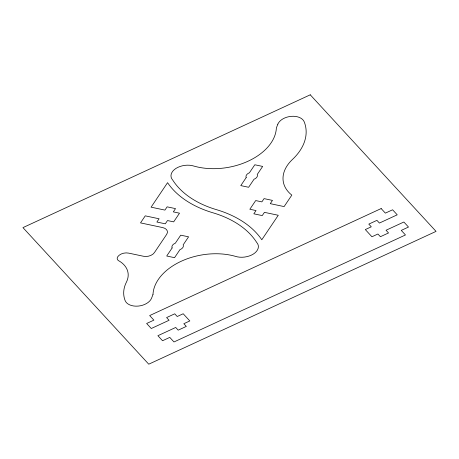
<?xml version="1.0" encoding="UTF-8"?>
<svg xmlns="http://www.w3.org/2000/svg" width="459" height="459" viewBox="0 0 459 459"><rect width="100%" height="100%" fill="white"/><g stroke="black" fill="none" stroke-linecap="round" stroke-linejoin="round"><path stroke-width="0.69" d="M152.996 294.454L151.533 298.281A13.781 8.893 -9.7 0 1 138.153 306.096A13.781 8.893 -9.7 0 1 125.135 300.582A49.176 31.74 -9.7 0 1 126.38 282.228A33.186 21.418 -9.7 0 0 119.506 261.205A5.755 3.712 -9.7 0 1 117.733 256.765A8.268 5.336 -9.7 0 1 128.652 253.121L143.478 256.26A8.268 5.336 -9.7 0 0 154.396 252.622L166.663 234.383A8.268 5.336 -9.7 0 0 162.756 227.601L140.517 222.89L145.251 215.85L159.089 218.782L156.898 222.041L165.297 223.82L167.489 220.561L173.668 221.869L179.509 213.188L173.33 211.88L175.522 208.621L167.122 206.843L164.93 210.096L151.091 207.17L167.564 182.676A112.662 72.717 -9.7 0 0 212.127 212.551A106.373 68.661 -9.7 0 1 256.684 242.421A13.781 8.893 -9.7 0 1 251.354 255.141A15.629 10.087 -9.7 0 1 235.427 256.351A55.235 35.653 -9.7 0 0 152.996 294.454M277.833 124.159L276.364 127.986A55.235 35.653 -9.7 0 1 193.939 166.089A15.629 10.087 -9.7 0 0 178.006 167.3A13.781 8.893 -9.7 0 0 172.682 180.014A106.373 68.661 -9.7 0 0 217.239 209.889A112.662 72.717 -9.7 0 1 261.796 239.764L278.269 215.271L264.43 212.345L262.244 215.598L253.838 213.819L256.03 210.561L249.851 209.252L255.697 200.572L261.871 201.88L264.063 198.621L272.462 200.399L270.276 203.658L284.11 206.59L291.832 195.115A45.211 29.181 -9.7 0 1 292.475 159.439A65.35 42.182 -9.7 0 0 304.231 121.859A13.781 8.893 -9.7 0 0 291.207 116.345A13.781 8.893 -9.7 0 0 277.833 124.159M172.142 247.935L166.715 256.013L174.558 257.671L179.991 249.598L180.915 249.197A5.789 3.735 -9.7 0 0 183.365 245.548L183.147 244.905L188.58 236.827L180.731 235.169L175.304 243.241L174.38 243.643A5.789 3.735 -9.7 0 0 171.924 247.292L172.142 247.935M246.213 177.535L240.786 185.608L248.629 187.272L254.062 179.199L254.986 178.798A5.789 3.735 -9.7 0 0 257.436 175.149L257.218 174.506L262.651 166.428L254.802 164.77L249.375 172.842L248.451 173.244A5.789 3.735 -9.7 0 0 245.995 176.893L246.213 177.535M310.255 94.806L22.95 227.618L148.745 364.194L436.05 231.382L310.255 94.806M381.154 208.564L149.668 315.568L153.88 320.141L146.645 323.48L151.275 328.506L169.084 320.273L166.6 317.576L174.73 313.818L177.214 316.515L183.193 313.749L189.814 320.944L183.835 323.71L186.32 326.406L178.195 330.164L175.711 327.462L157.896 335.701L162.543 340.744L169.778 337.399L173.984 341.966L405.469 234.962L401.264 230.395L408.493 227.05L403.857 222.013L386.048 230.246L388.532 232.948L380.402 236.706L377.918 234.004L371.939 236.769L365.318 229.575L371.291 226.815L368.806 224.118L376.937 220.36L379.421 223.057L397.23 214.823L392.594 209.786L385.365 213.131L381.154 208.564"/></g></svg>
